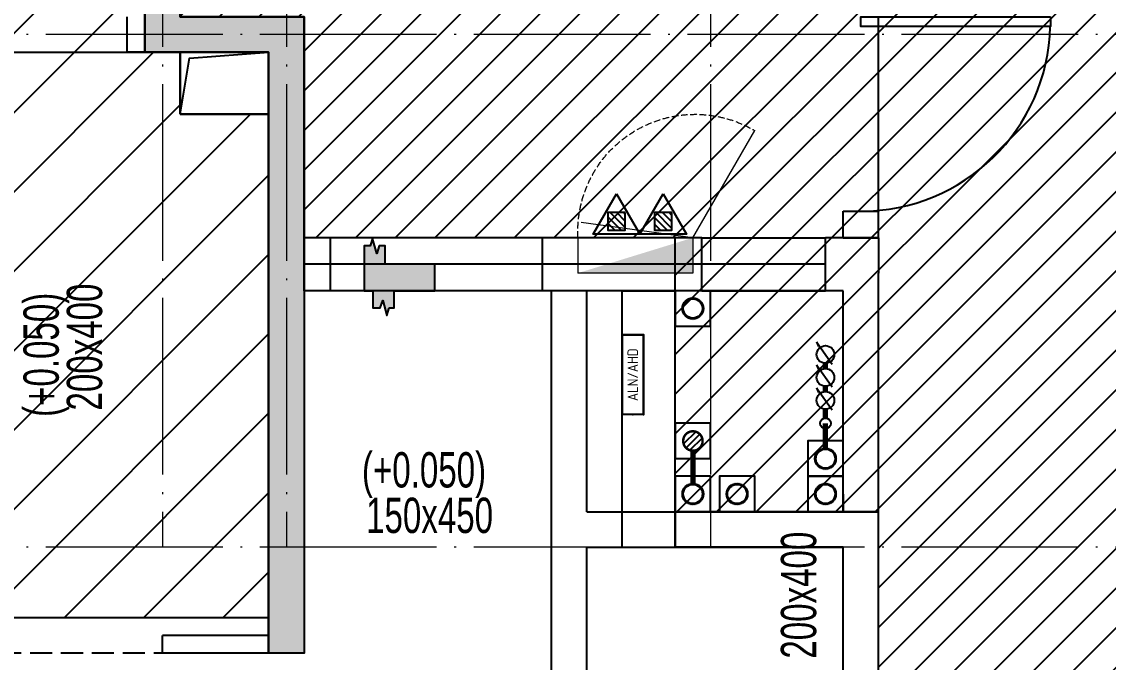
# Model space of a CAD drawing. Header units: millimetres. Extents: x 608574 to 628274, y -68373 to -51414.
# Drawn here: x 618277 to 624424, y -59916 to -56292 of the extents above; entities that cross this region are included whole.
import ezdxf
from ezdxf.enums import TextEntityAlignment as Align

# ---------------------------------------------------------------- set-up
doc = ezdxf.new("R2010")
doc.units = ezdxf.units.MM
doc.header["$LTSCALE"] = 500
for name, pattern in [('__DASH', [0.35, 0.25, -0.1]), ('DOTE', [2.4200000000000004, 2, -0.2, 0.02, -0.2]), ('PX-143-HXT-PB-LG$0$DASH', [0.35, 0.25, -0.1]), ('PX-143-HXT-PB-LG$0$DASHED', [19.049999999999997, 12.7, -6.349999999999998]), ('SX-1#-BEAM-COMP-BZC$0$DASHED', [0.75, 0.5, -0.25])]:
    doc.linetypes.add(name, pattern=pattern)
for name, color, linetype in [('000非设计范围', 250, 'Continuous'), ('AX-143-DT$0$A-Door', 4, 'Continuous'), ('AX-143-DT$0$A-Wall', 4, 'Continuous'), ('AX-143-DT$0$EQUIP-箱柜', 3, 'Continuous'), ('AX-143-HXT$0$A-Door', 4, 'Continuous'), ('AX-143-HXT$0$A-Wall', 4, 'Continuous'), ('AX-A-HX$0$A-Detl-Patt', 8, 'Continuous'), ('AX-A-HX$0$A-Wall', 4, 'Continuous'), ('AX-A-N$0$A-Wall', 160, 'Continuous'), ('PX-143-HXT-PB-LG$0$P-Drain-Fldr-ARCH', 161, 'Continuous'), ('PX-143-HXT-PB-LG$0$P-Drain-Fldr-W50', 4, 'Continuous'), ('PX-143-HXT-PB-LG$0$P-Exsh', 31, 'Continuous'), ('PX-143-HXT-PB-LG$0$P-Hydt-Pipe', 221, 'Continuous'), ('PX-143-HXT-PB-LG$0$P-Pipe-Risr', 7, 'Continuous'), ('PX-143-HXT-PB-LG$0$P-Pipe-Risr-Arch', 6, 'Continuous'), ('PX-143-HXT-PB-LG$0$P-Pipe-Risr-W50', 6, 'Continuous'), ('PX-143-HXT-PB-LG$0$P-Wast', 190, 'PX-143-HXT-PB-LG$0$F_LINE'), ('PX-143-HXT-PB-LG$0$P-Wast-Pipe', 143, 'PX-143-HXT-PB-LG$0$DASHED'), ('PX-143-HXT-PB-LG$0$P-WatS', 3, 'Continuous'), ('PX-143-HXT-PB-LG$0$P-WatS-pipe', 61, 'Continuous'), ('SX-05-WALL-01$0$S-PATT-WALL', 83, 'Continuous'), ('SX-1#-BEAM-COMP-BZC$0$S-BEAM', 4, 'SX-1#-BEAM-COMP-BZC$0$DASHED'), ('SX-1#-BEAM-COMP-BZC$0$S-HOLE', 5, 'Continuous'), ('SX-1#-BEAM-COMP-BZC$0$S-PATT', 153, 'Continuous'), ('SX-1#-BEAM-COMP-BZC$0$S-PATT-SOLD', 251, 'Continuous'), ('SX-1#-WALL-BZC$0$S-WALL', 4, 'Continuous'), ('W-Word(文字及尺寸标注)', 33, 'Continuous'), ('Y向梁标注', 50, 'Continuous')]:
    doc.layers.add(name, color=color, linetype=linetype)
for name, color, linetype, lineweight in [('04-退台洋房-截面标高-2层（北入户）$0$20_QN_GS_结构标高', 3, 'Continuous', 18), ('AXIS【轴号】', 150, 'Continuous', 0), ('DOTE【轴线】', 250, 'DOTE', 0), ('PX-143-HXT-PB-LG$0$P-DRAIN-FLDR', 230, 'Continuous', 18), ('PX-143-HXT-PB-LG$0$P-Hydt-Boxx', 1, 'Continuous', 18)]:
    doc.layers.add(name, color=color, linetype=linetype, lineweight=lineweight)
doc.styles.add('AX-143-DT$0$_TEL_DIM', font='SIMPLEX', dxfattribs={"width": 0.8, "height": 3.5, "bigfont": 'HZTXT'})
doc.styles.add('AX-143-DT$0$STANDARD', font='GBENOR', dxfattribs={"bigfont": 'GBCBIG'})
doc.styles.add('HX', font='huaxin.shx', dxfattribs={"width": 0.75, "bigfont": 'hxhztxt.shx'})
doc.styles.add('PX-143-HXT-PB-LG$0$JZFZ', font='JZFZ_ENG', dxfattribs={"width": 0.65, "bigfont": 'JZFZ_CNB'})
doc.styles.add('PX-143-HXT-PB-LG$0$STANDARD', font='GBENOR', dxfattribs={"bigfont": 'GBCBIG'})
doc.linetypes.add('PX-143-HXT-PB-LG$0$F_LINE', pattern='A,2,-0.2,["F",PX-143-HXT-PB-LG$0$STANDARD,S=0.15,R=0,X=-0.1,Y=-0.08],-0.1', length=2.3)

# ---------------------------------------------------------------- blocks, each defined once
blk = doc.blocks.new('AX-143-DT$0$$equip_U$00000431(SIBXKYGMVBDVKQN)')
for p, q in [((-0.7499999999999716, 1.4210854715202e-14), (-0.7499999999999716, 0.5999999999912831)), ((1.500000181057715, 0.5999999999912831), (-0.7499999999999716, 0.5999999999912831)), ((1.500000181057715, 1.4210854715202e-14), (1.500000181057715, 0.5999999999912831)), ((-0.7499999999999716, 1.4210854715202e-14), (1.500000181057715, 1.4210854715202e-14))]:
    blk.add_line(p, q)
for p in [(-0.7499999999999716, 0.5999999999912831), (2.842170943040401e-14, 0.5999999999912831), (1.500000181057715, 0.5999999999912831), (-0.7499999999999716, 0.2999999999883727), (-0.7499999999999716, 1.4210854715202e-14), (2.842170943040401e-14, 1.4210854715202e-14), (1.500000181057715, 0.2999999999883727), (1.500000181057715, 1.4210854715202e-14)]:
    blk.add_point(p)
at = {"color": 7, "style": 'AX-143-DT$0$STANDARD'}
blk.add_attdef('$TEXT$', text='', height=0.3, dxfattribs=at).set_placement((0.3750000000000284, 0.2999999999592688), align=Align.MIDDLE_CENTER)
at = {"color": 7, "style": 'AX-143-DT$0$_TEL_DIM', "flags": 1}
for tag in ['REMARK', 'A']:
    blk.add_attdef(tag, text='', height=2.5e-05, dxfattribs=at).set_placement((0, 0), align=Align.MIDDLE_CENTER)
blk = doc.blocks.new('PX-143-HXT-PB-LG$0$MHQ')
at = {"layer": 'PX-143-HXT-PB-LG$0$P-Exsh', "ltscale": 0.7}
h = blk.add_hatch(dxfattribs=at)
h.set_pattern_fill('ANSI31', color=256, scale=25, style=0)
h.set_pattern_definition([(45, (-160019.2306599375, -42228.3236173685), (-28.0633003783411, 28.0633003783411), [])])
h.paths.add_polyline_path([(-75.0000000015425, 185.1731819980414), (75, 185.1731819980414), (75, 35.17318199802685), (-75.0000000015425, 35.17318199802685)])
for points in [[(0, 346.4101615137042), (-200, -1.455191522836685e-11), (200, -1.455191522836685e-11)], [(0, 346.4101615137042), (-200, -1.455191522836685e-11), (200, -1.455191522836685e-11)], [(0, 346.4101615137042), (-200, -1.455191522836685e-11), (200, -1.455191522836685e-11)], [(-75.0000000015425, 185.1731819980414), (75, 185.1731819980414), (75, 35.17318199802685), (-75.0000000015425, 35.17318199802685)]]:
    blk.add_lwpolyline(points, close=True, dxfattribs=at)
blk = doc.blocks.new('PX-143-HXT-PB-LG$0$650XHS')
at = {"layer": 'PX-143-HXT-PB-LG$0$P-Hydt-Boxx', "color": 8}
blk.add_line((-300.0000000000002, 199.9999999999997), (-650.0000000000006, 806.2177826491064), dxfattribs=at)
at = {"layer": 'PX-143-HXT-PB-LG$0$P-Hydt-Boxx', "ltscale": 0.7}
for p, q in [((-300.0000000000001, 199.9999999999999), (332.9019398457457, 287.2950126739089)), ((-300.0000000000001, 199.9999999999999), (349.9999999999999, 200.0000000000001)), ((-300.0000000000001, 199.9999999999999), (-300, -1.554320387524321e-13)), ((349.9999999999999, 200.0000000000001), (350, 1.554307188358532e-13)), ((-300, -1.554320387524321e-13), (350, 1.554307188358532e-13))]:
    blk.add_line(p, q, dxfattribs=at)
at = {"layer": 'PX-143-HXT-PB-LG$0$P-Hydt-Boxx', "color": 8, "linetype": 'PX-143-HXT-PB-LG$0$DASH', "ltscale": 0.3}
blk.add_arc((-312.4628613867851, 235.1146720246185), 663.392857142857, 356.9658051509435, 120.5842175724396, dxfattribs=at)
at = {"layer": 'PX-143-HXT-PB-LG$0$P-Hydt-Boxx', "ltscale": 0.7}
blk.add_solid([(-300.0000000000001, 199.9999999999999), (-300, -1.554320387524321e-13), (350, 1.554307188358532e-13)], dxfattribs=at)
at = {"layer": 'PX-143-HXT-PB-LG$0$P-Exsh', "ltscale": 0.7, "xscale": 0.6600000000034925, "yscale": 0.6600000000034925, "zscale": 0.6600000000034925}
for p in [(-131.9999999996217, 220), (131.9999999996217, 220)]:
    blk.add_blockref('PX-143-HXT-PB-LG$0$MHQ', p, dxfattribs=at)
blk = doc.blocks.new('PX-143-HXT-PB-LG$0$P-Risr')
at = {"layer": 'PX-143-HXT-PB-LG$0$P-Pipe-Risr-W50'}
h = blk.add_hatch(color=0, dxfattribs=at)
edge = h.paths.add_edge_path()
edge.add_ellipse((0, 0), major_axis=(47.05795628796547, 47.05795628796547), ratio=0.9999999999999695, start_angle=225.0000000000009, end_angle=405.0000000000009, ccw=False)
edge.add_ellipse((0, 0), major_axis=(47.05795628796764, 47.05795628796764), ratio=0.9999999999998785, start_angle=133.9675974886221, end_angle=225.0000000000035, ccw=False)
edge.add_line((-66.53919663240958, 1.199087783927098), (-54.4367953546693, 1.199087783927098))
edge.add_ellipse((0, 0), major_axis=(-38.50196423560672, 38.50196423560672), ratio=0.9999999999999859, start_angle=43.73814098242129, end_angle=134.9999999999996)
edge.add_ellipse((0, 0), major_axis=(38.50196423561096, 38.50196423561096), ratio=0.9999999999998216, start_angle=225.0000000000051, end_angle=405.0000000000051)
edge.add_ellipse((0, 0), major_axis=(38.50196423560679, 38.50196423560679), ratio=0.9999999999999831, start_angle=45.00000000000048, end_angle=133.7381409824204)
edge.add_line((-54.43679535467527, 1.199087783927098), (-66.53919663241555, 1.199087783927098))
edge.add_ellipse((0, 0), major_axis=(-47.05795628796762, 47.05795628796762), ratio=0.9999999999998742, start_angle=-45.00000000000358, end_angle=43.967597488629224, ccw=False)
at = {"layer": 'Defpoints', "color": 1}
blk.add_lwpolyline([(100, -100), (100, 100), (-100, 100), (-100, -100)], close=True, dxfattribs=at)
at = {"layer": 'Defpoints'}
blk.add_point((0, 0), dxfattribs=at)
at = {"layer": 'PX-143-HXT-PB-LG$0$P-Pipe-Risr-Arch', "ltscale": 0.7}
blk.add_circle((0, 0), 59.29000000000001, dxfattribs=at)
at = {"layer": 'PX-143-HXT-PB-LG$0$P-Pipe-Risr-W50'}
blk.add_circle((0, 0), 54.45000000000001, dxfattribs=at)
at = {"layer": 'PX-143-HXT-PB-LG$0$P-Pipe-Risr', "style": 'PX-143-HXT-PB-LG$0$JZFZ', "width": 0.6, "flags": 1}
for tag, p in [('SYS-MARK', (0.3310501334344735, -45.65933377496549)), ('RANGE', (0.3337570973526454, -45.67887874227017))]:
    blk.add_attdef(tag, text='', height=0.015625, dxfattribs=at).set_placement(p, align=Align.MIDDLE)
blk = doc.blocks.new('PX-143-HXT-PB-LG$0$gb-sb')
at = {"linetype": 'Continuous'}
for q in [(56.88508712697512, -81.75186642004701), (-60.05662390900761, 68.41836559939111)]:
    blk.add_line((-76.79887194354887, 109.1148579912187), q, dxfattribs=at)
blk.add_circle((0, 0), 75.45844009880501, dxfattribs=at)
blk = doc.blocks.new('PX-143-HXT-PB-LG$0$A$C5A9C1854')
at = {"layer": 'PX-143-HXT-PB-LG$0$P-Drain-Fldr-W50', "ltscale": 0.7}
for p, q in [((16.81565596797736, -52.36634142627008), (-52.36634142621187, 16.81565596791916)), ((38.89087296527578, -38.89087296521757), (-38.89087296527578, 38.89087296521757)), ((52.36634142632829, -16.81565596791916), (-16.81565596786095, 52.36634142627008))]:
    blk.add_line(p, q, dxfattribs=at)
at = {"layer": 'PX-143-HXT-PB-LG$0$P-Drain-Fldr-W50', "ltscale": 0.7, "const_width": 13.75}
blk.add_lwpolyline([(-54.99999999994179, 0, 1), (55.00000000005821, 0, 1)], format="xyb", close=True, dxfattribs=at)
blk = doc.blocks.new('PX-143-HXT-PB-LG$0$A$C2257314B')
at = {"layer": 'PX-143-HXT-PB-LG$0$P-Drain-Fldr-ARCH', "ltscale": 0.7}
for p, q in [((16.81565596797736, -52.36634142627008), (-52.36634142621187, 16.81565596791916)), ((38.89087296527578, -38.89087296521757), (-38.89087296527578, 38.89087296521757)), ((52.36634142632829, -16.81565596791916), (-16.81565596786095, 52.36634142627008))]:
    blk.add_line(p, q, dxfattribs=at)
for start, end in [(0, 180), (180, 0)]:
    blk.add_arc((5.820766091346741e-11, -1.77635683940025e-15), 55, start, end, dxfattribs=at)
blk = doc.blocks.new('PX-143-HXT-PB-LG$0$P-Drain-Fldr')
at = {"layer": 'Defpoints', "color": 1}
blk.add_lwpolyline([(-99.99999999931606, 100.0000000006985), (-100.0000000006112, -99.99999999933061), (99.99999999938882, -100.0000000005821), (100.0000000018917, 99.99999999941792)], close=True, dxfattribs=at)
blk.add_blockref('PX-143-HXT-PB-LG$0$A$C2257314B', (0, 0))
at = {"layer": 'PX-143-HXT-PB-LG$0$P-Drain-Fldr-W50'}
blk.add_blockref('PX-143-HXT-PB-LG$0$A$C5A9C1854', (0, 0), dxfattribs=at)
blk = doc.blocks.new('A$C57E101C8')
at = {"layer": 'DOTE【轴线】'}
for p, q in [((9300.000000000002, 0), (9299.999999999995, -6250.000000000095)), ((11700, 3.637978807091713e-12), (11700, -6250)), ((8600.000000000002, -1.818989403545856e-12), (8599.999999999995, -6250.000000000104)), ((16200.00000031491, -3350.000000000002), (-299.9999997812556, -3350.000000000222)), ((16200.00000031491, -6250.000000000002), (-299.9999997812556, -6250.000000000222))]:
    blk.add_line(p, q, dxfattribs=at)
blk = doc.blocks.new('SX-1#-BEAM-COMP-BZC$0$hjjjjjkk')
at = {"layer": 'SX-1#-BEAM-COMP-BZC$0$S-PATT-SOLD'}
h = blk.add_hatch(color=251, dxfattribs=at)
h.dxf.hatch_style = 1
h.paths.add_polyline_path([(9881.644867027557, 7552.837559598618), (9909.679858802756, 7552.837559598618), (9909.679858802756, 7649.99999718706), (10139.67985880276, 7650.000001100711), (10139.67985880276, 7800.000001100711), (9859.679858802756, 7799.999999831318), (9859.679858802756, 7903.567741365991), (9824.800888480764, 7903.567741365991), (9811.360888480764, 7861.327741366), (9788.320888480765, 7945.807741365981), (9774.880888480764, 7903.567741365991), (9739.679858802756, 7903.567741365991), (9739.679858802756, 7649.999999778931), (9789.679858802756, 7649.999999778931), (9789.679858802756, 7552.837559598618), (9831.724867027557, 7552.837559598618), (9845.164867027557, 7595.077559598609), (9868.204867027556, 7510.597559598627)])
at = {"layer": 'SX-1#-BEAM-COMP-BZC$0$S-PATT-SOLD', "color": 0}
blk.add_lwpolyline([(9881.644867027557, 7552.837559598618), (9909.679858802756, 7552.837559598618), (9909.679858802756, 7649.99999718706), (10139.67985880276, 7650.000001100711), (10139.67985880276, 7800.000001100711), (9859.679858802756, 7799.999999831318), (9859.679858802756, 7903.567741365991), (9824.800888480764, 7903.567741365991), (9811.360888480764, 7861.327741366), (9788.320888480765, 7945.807741365981), (9774.880888480764, 7903.567741365991), (9739.679858802756, 7903.567741365991), (9739.679858802756, 7649.999999778931), (9789.679858802756, 7649.999999778931), (9789.679858802756, 7552.837559598618), (9831.724867027557, 7552.837559598618), (9845.164867027557, 7595.077559598609), (9868.204867027556, 7510.597559598627), (9881.644867027557, 7552.837559598618)], dxfattribs=at)
blk = doc.blocks.new('A$C49CD6FE1')
at = {"layer": 'SX-1#-BEAM-COMP-BZC$0$S-PATT'}
h = blk.add_hatch(dxfattribs=at)
h.set_pattern_fill('ANSI31', color=250, scale=100, style=0)
h.set_pattern_definition([(45, (-499.9808426472591, -10999.99999984547), (-224.5064030267288, 224.5064030267288), [])])
h.paths.add_polyline_path([(6500.019157352741, -500.0525821056362), (8000.019157352741, -500.0002320399653), (8000.01915724529, -2000.000000093496), (8700.01915735274, -1999.999999845473), (8700.01915735274, -5199.999999845473), (6400.019157353032, -5199.999999845473), (6400.01915735245, -2299.999999845473), (6400.019157352741, -1999.999999845473), (6500.019157262621, -1999.999999845473)])
h.paths.add_polyline_path([(8200.01915735274, -2350.117666373364), (8700.000036671787, -2350.117666373364), (8700.01915735274, -2000.117666373364), (8200.01915735274, -2000.117666373364)], flags=16)
at = {"layer": 'SX-1#-BEAM-COMP-BZC$0$S-BEAM', "linetype": '__DASH', "ltscale": 30}
for p, q in [((6500.019157262621, -1999.999999845473), (8000.056879604832, -1999.999999845473)), ((11850.01915756572, -3200.000000027047), (8900.019157254486, -3200.000000010812)), ((10300.16042412439, -3350.000000021078), (8900.019157253555, -3350.000000010812)), ((10300.01915735274, -6399.999999845473), (10300.16042412439, -3350.000000021078)), ((10500.04127950572, -4600.000000028733), (10500.17954331398, -3350.000000018859)), ((11850.01915735274, -3350.000000027598), (10500.17954331398, -3350.000000018859)), ((10500.04127950572, -4600.000000028733), (11950.038277894, -4600.000000028733)), ((10500.0191572964, -4800.000000028725), (11950.03827789381, -4800.000000028733)), ((10500.01915732979, -6399.999999875734), (10500.0191572964, -4800.000000028729))]:
    blk.add_line(p, q, dxfattribs=at)
at = {"layer": 'SX-1#-BEAM-COMP-BZC$0$S-BEAM', "linetype": '__DASH', "ltscale": 10}
blk.add_line((8700.000036671787, -5199.999997142113), (6500.019157256349, -5199.999997142131), dxfattribs=at)
at = {"layer": 'SX-1#-BEAM-COMP-BZC$0$S-BEAM', "linetype": '__DASH'}
blk.add_line((8700.000036671787, -5400.000000046162), (3500.01915713062, -5399.99999337559), dxfattribs=at)
at = {"layer": 'SX-1#-BEAM-COMP-BZC$0$S-HOLE', "color": 250}
for points in [[(8200.01915735274, -2350.117666373364), (8700.000036671787, -2350.117666373364), (8700.01915735274, -2000.117666373364), (8200.01915735274, -2000.117666373364), (8200.019157372779, -2350.117666250015)], [(8200.019162249097, -2350.117666496713), (8251.285750902447, -2034.628825346292), (8700.019162229059, -2000.117666496713)]]:
    blk.add_lwpolyline(points, dxfattribs=at)
at = {"layer": 'SX-1#-BEAM-COMP-BZC$0$S-PATT', "color": 250}
blk.add_lwpolyline([(6500.019157352741, -500.0525821056362), (8000.019157352741, -500.0002320399653), (8000.01915724529, -2000.000000093496), (8700.01915735274, -1999.999999845473), (8700.01915735274, -5199.999999845473), (6400.019157353032, -5199.999999845473), (6400.01915735245, -2299.999999845473), (6400.01915735245, -2299.999999845473), (6400.019157352741, -1999.999999845473), (6500.019157262621, -1999.999999845473)], close=True, dxfattribs=at)
at = {"layer": '04-退台洋房-截面标高-2层（北入户）$0$20_QN_GS_结构标高', "color": 160}
blk.add_blockref('SX-1#-BEAM-COMP-BZC$0$hjjjjjkk', (-499.9808426472591, -10999.99999984547), dxfattribs=at)
at = {"layer": 'Y向梁标注', "color": 241, "ltscale": 1000, "style": 'HX', "width": 0.7000000000007276}
for s, rotation, p in [('200x400', 90.00000001334021, (7817.972420798382, -4027.565759429184)), ('(+0.050)', 90.00000001334021, (7572.615877295102, -4063.645984243281)), ('(+0.050)', 1.334020893750676e-08, (9227.722245392742, -4523.225430310806)), ('150x450', 1.334020893750676e-08, (9251.119314374682, -4780.719790127485)), ('200x400', 90.00000001334021, (11857.82102919524, -5431.701542425712))]:
    blk.add_text(s, height=200, rotation=rotation, dxfattribs=at).set_placement(p, align=Align.BOTTOM_LEFT)

msp = doc.modelspace()

# ---------------------------------------------------------------- hatches: boundary and pattern name
at = {"layer": 'SX-05-WALL-01$0$S-PATT-WALL'}
h = msp.add_hatch(dxfattribs=at)
h.set_pattern_fill('ANSI31', color=250, scale=50, angle=-2.544443745170813e-14)
h.set_pattern_definition([(44.99999999999996, (594459.8147222635, -67504.450523438), (-112.2532015133644, 112.2532015133645), [])])
edge = h.paths.add_edge_path()
edge.add_line((619874.3667737998, -57514.23827697763), (619874.3667737998, -56264.23827697763))
edge.add_line((619874.3667737998, -56264.23827697763), (619179.0795574557, -56264.2382773814))
edge.add_line((619179.0795574556, -56264.23827738136), (619174.3667736922, -56264.23828134507))
edge.add_line((619174.3667736923, -56264.23828134507), (619174.3667736923, -54064.23827697759))
edge.add_line((619174.3667736923, -54064.23827697763), (619224.3667738005, -54064.23827697763))
edge.add_line((619224.3667738005, -54064.23827697763), (619224.3667737991, -53564.23827697883))
edge.add_line((619224.3667737991, -53564.23827697879), (626474.366773798, -53564.23827697879))
edge.add_line((626474.3667737979, -53564.23827697879), (626474.3667738001, -55964.23827721584))
edge.add_line((626474.3667738001, -55964.23827721582), (625624.3667737994, -55964.23827705796))
edge.add_line((625624.3667737995, -55964.23827705796), (625624.3667738, -60464.23827677863))
edge.add_line((625624.3667737998, -60464.23827677844), (625624.3667733988, -60864.23827677868))
edge.add_line((625624.3667733988, -60864.23827677868), (623124.3667738007, -60864.2382769856))
edge.add_line((623124.3667738007, -60864.23827698555), (623124.3667737998, -59064.23827697756))
edge.add_line((623124.3667737998, -59064.23827697763), (621974.3667737998, -59064.23827697763))
edge.add_line((621974.3667737998, -59064.23827697763), (621974.3667737998, -57514.23827697763))
edge.add_line((621974.3667737998, -57514.23827697763), (619874.3476531315, -57514.23827696639))
h = msp.add_hatch(color=250, dxfattribs=at)
h.dxf.hatch_style = 1
h.paths.add_polyline_path([(618974.3667737998, -55864.23827697763), (619174.3667737998, -55864.23827697763), (619174.3667736923, -56264.23827715819), (619874.3476531381, -56264.23827706343), (619874.3476531188, -59864.23827697763), (619674.3476531188, -59864.23827697763), (619674.3476531188, -56464.23827713083), (618974.3667736923, -56464.2382772256)])

# ---------------------------------------------------------------- linework, layer by layer
at = {"color": 30}
msp.add_lwpolyline([(621674.3667737998, -58064.23827697763), (621794.366773798, -58064.23827697763), (621794.366773798, -58514.23831318908), (621674.3667737998, -58514.23831318908)], close=True, dxfattribs=at)
at = {"layer": '000非设计范围'}
msp.add_lwpolyline([(619874.3667737998, -57514.23827697763), (619874.3667737998, -56264.23827697763), (619179.0795574556, -56264.23827738136), (619174.3667736923, -56264.23828134507), (619174.3667736923, -54064.23827697763), (619224.3667738005, -54064.23827697763), (619224.3667737991, -53564.23827697879), (626474.3667737979, -53564.23827697879), (626474.3667738001, -55964.23827721582), (625624.3667737995, -55964.23827705796), (625624.3667738, -60464.23827677868), (625624.3667737998, -60464.23827677844), (625624.3667733988, -60864.23827677868), (623124.3667738007, -60864.23827698555), (623124.3667737998, -59064.23827697763), (621974.3667737998, -59064.23827697763), (621974.3667737998, -57514.23827697763), (619874.3476531313, -57514.23827696634)], dxfattribs=at)
at = {"layer": 'AX-143-DT$0$A-Door', "color": 250, "linetype": 'Continuous'}
for points in [[(622124.3667737998, -57514.2382807609), (622824.3667737998, -57514.2382807609)], [(622124.3667737998, -57814.2382731315), (622824.3667737998, -57814.2382731315)]]:
    msp.add_lwpolyline(points, dxfattribs=at)
at = {"layer": 'AX-143-DT$0$A-Wall'}
for points in [[(622124.3667737998, -57514.23827697763), (621974.3667737998, -57514.23827697763)], [(621974.3667737998, -57814.23827697763), (621974.3667737998, -57514.23827697763)], [(622124.3667737998, -57814.23827697763), (622124.3667737998, -57514.23827697763)], [(622924.3667737998, -57514.23827697763), (622824.3667737998, -57514.23827697763)], [(622824.3667737998, -57814.23827697763), (622824.3667737998, -57514.23827697763)], [(623124.3667737998, -57514.23827697763), (622924.3667737998, -57514.23827697763)], [(623124.3667737998, -57514.23827697763), (623124.3667737998, -57714.23827697763)], [(623124.3667737998, -59064.23827697763), (623124.3667737998, -57714.23827697763)], [(621674.3667737998, -59264.23827697763), (621674.3667737998, -57814.23827697763)], [(621674.3667737998, -57814.23827697763), (621974.3667737998, -57814.23827697763)], [(621974.3667737998, -59064.23827697763), (621974.3667737998, -57814.23827697763)], [(622124.3667737998, -57814.23827697763), (621974.3667737998, -57814.23827697763)], [(622924.3667737998, -57814.23827697763), (622824.3667737998, -57814.23827697763)], [(622924.3667737998, -59064.23827697763), (622924.3667737998, -57814.23827697763)], [(621974.3667737998, -59064.23827697763), (621974.3667737998, -59264.23827697763)], [(622924.3667737998, -59064.23827697763), (623124.3667737998, -59064.23827697763)], [(621674.3667737998, -59264.23827697763), (621974.3667737998, -59264.23827697763)]]:
    msp.add_lwpolyline(points, dxfattribs=at)
at = {"layer": 'AX-143-HXT$0$A-Door', "color": 250, "linetype": 'Continuous'}
for points in [[(624096.8667737998, -56264.23827697763), (624096.8667737998, -56319.23827697763), (623024.3667737998, -56319.23827697763), (623024.3667737998, -56264.23827697763), (624096.8667737998, -56264.23827697763)], [(623124.3667737998, -57364.23827697763), (623124.3667737998, -56264.23827697763)]]:
    msp.add_lwpolyline(points, dxfattribs=at)
msp.add_arc((623024.3667737998, -56291.73827697763), 1072.5, 270, 358.5307164196574, dxfattribs=at)
at = {"layer": 'AX-143-HXT$0$A-Wall'}
for points in [[(622924.3667737998, -57514.23827697763), (622924.3667737998, -57364.23827697763)], [(622924.3667737998, -57364.23827697763), (623124.3667737998, -57364.23827697763)], [(623124.3667737998, -57514.23827697763), (623124.3667737998, -57364.23827697763)], [(622924.3667737998, -57514.23827697763), (623124.3667737998, -57514.23827697763)], [(622924.3667737998, -58964.23827697763), (622924.3667737998, -59064.23827697763)], [(622924.3667737998, -58964.23827697763), (622924.3667737998, -59064.23827697763)], [(622924.3667737998, -59064.23827697763), (621974.3667737998, -59064.23827697763)], [(621974.3667737998, -59264.23827697763), (621974.3667737998, -59064.23827697763)], [(622924.3667737998, -59064.23827697763), (623124.3667737998, -59064.23827697763)], [(623124.3667737998, -59164.23827697763), (623124.3667737998, -59064.23827697763)], [(623124.3667737998, -60864.23827697763), (623124.3667737998, -59164.23827697763)], [(622924.3667737998, -59264.23827697763), (621974.3667737998, -59264.23827697763)], [(622924.3667737998, -60864.23827697763), (622924.3667737998, -59264.23827697763)]]:
    msp.add_lwpolyline(points, dxfattribs=at)
at = {"layer": 'AX-A-HX$0$A-Detl-Patt'}
msp.add_lwpolyline([(619174.3667737998, -56814.23827697763), (619174.3667737998, -56464.23827697763), (619674.3667737998, -56464.23827697763), (619674.3667737998, -56814.23827697763)], close=True, dxfattribs=at)
at = {"layer": 'AX-A-HX$0$A-Wall'}
for points in [[(618874.3667737998, -56464.23827697763), (618874.3667737998, -56264.23827697763)], [(619874.3667737998, -56264.23827697763), (619874.3667737998, -59864.23827697763)], [(619074.3667737998, -56464.23827697763), (618874.3667737998, -56464.23827697763)], [(619674.3667737998, -56464.23827697763), (619074.3667737998, -56464.23827697763)], [(619674.3667737998, -56464.23827697763), (619674.3667737998, -59864.23827697763)], [(619674.3667737998, -59764.23827697763), (619074.3667737998, -59764.23827697763)], [(619074.3667737998, -59864.23827697763), (619074.3667737998, -59764.23827697763)], [(619674.3667737998, -59864.23827697763), (619674.3667737998, -59764.23827697763)], [(619674.3667737998, -59864.23827697763), (619074.3667737998, -59864.23827697763)], [(619874.3667737998, -59864.23827697763), (619674.3667737998, -59864.23827697763)]]:
    msp.add_lwpolyline(points, dxfattribs=at)
at = {"layer": 'AX-A-N$0$A-Wall'}
for points in [[(620024.3667737998, -57514.23827697763), (619874.3667737998, -57514.23827697763)], [(619874.3667737998, -57814.23827697763), (619874.3667737998, -57514.23827697763)], [(620024.3667737998, -57814.23827697763), (620024.3667737998, -57514.23827697763)], [(621774.3667737998, -57514.23827697763), (621224.3667737998, -57514.23827697763)], [(621224.3667737998, -57814.23827697763), (621224.3667737998, -57514.23827697763)], [(621974.3667737998, -57514.23827697763), (621774.3667737998, -57514.23827697763)], [(621974.3667737998, -57814.23827697763), (621974.3667737998, -57514.23827697763)], [(620024.3667737998, -57814.23827697763), (619874.3667737998, -57814.23827697763)], [(621674.3667737998, -57814.23827697763), (621224.3667737998, -57814.23827697763)]]:
    msp.add_lwpolyline(points, dxfattribs=at)
at = {"layer": 'PX-143-HXT-PB-LG$0$P-Wast', "const_width": 30}
msp.add_lwpolyline([(622074.3667738012, -58719.23827697786), (622074.3667738012, -58904.94827697759)], dxfattribs=at)
at = {"layer": 'PX-143-HXT-PB-LG$0$P-WatS', "const_width": 30}
for points in [[(622824.3667737998, -58254.81659962838), (622824.3667737998, -58224.53068091809)], [(622824.3667737998, -58384.81659962838), (622824.3667737998, -58354.53068091809)], [(622824.3667737998, -58534.48064246269), (622824.3667737998, -58484.53068091809)], [(622824.3667737998, -58704.94827697783), (622824.3667737998, -58564.67364027323)]]:
    msp.add_lwpolyline(points, dxfattribs=at)
at = {"layer": 'PX-143-HXT-PB-LG$0$P-WatS'}
msp.add_circle((622824.3667737998, -58564.67364027323), 30.19299781060545, dxfattribs=at)
at = {"layer": 'SX-1#-WALL-BZC$0$S-WALL', "linetype": 'ByBlock'}
msp.add_lwpolyline([(618974.3667737998, -55864.23827697763), (619174.3667737998, -55864.23827697763), (619174.3667736923, -56264.23827715819), (619874.3476531381, -56264.23827706343), (619874.3476531188, -59864.23827697763), (619674.3476531188, -59864.23827697763), (619674.3476531188, -56464.23827713083), (618974.3667736923, -56464.2382772256)], close=True, dxfattribs=at)
at = {"layer": 'W-Word(文字及尺寸标注)', "color": 3, "linetype": '__DASH'}
msp.add_lwpolyline([(619674.3476531188, -56814.35594350548), (619174.3667737998, -56814.35594350548), (619174.3667737998, -56464.23827697763), (619674.3476531188, -56464.23827697763)], close=True, dxfattribs=at)

# ---------------------------------------------------------------- block references
at = {"layer": 'AX-143-DT$0$EQUIP-箱柜', "xscale": 200, "yscale": 200, "zscale": 200, "rotation": 89.99999999999999}
msp.add_blockref('AX-143-DT$0$$equip_U$00000431(SIBXKYGMVBDVKQN)', (621794.366773798, -58364.23831318908), dxfattribs=at).add_auto_attribs({'$TEXT$': 'ALN/AHD'})
at = {"layer": 'AXIS【轴号】'}
msp.add_blockref('A$C57E101C8', (610474.3667737998, -53014.23827697763), dxfattribs=at)
at = {"layer": 'PX-143-HXT-PB-LG$0$P-DRAIN-FLDR', "rotation": 89.99999999999999}
msp.add_blockref('PX-143-HXT-PB-LG$0$P-Drain-Fldr', (622074.3667738012, -58664.23827697798), dxfattribs=at)
at = {"layer": 'PX-143-HXT-PB-LG$0$P-Hydt-Boxx', "color": 250, "ltscale": 0.7, "xscale": -1}
msp.add_blockref('PX-143-HXT-PB-LG$0$650XHS', (621774.3667738076, -57714.23827698322), dxfattribs=at)
at = {"layer": 'PX-143-HXT-PB-LG$0$P-Hydt-Pipe', "rotation": 269.9999999999999}
msp.add_blockref('PX-143-HXT-PB-LG$0$P-Risr', (622074.3667738024, -57914.23827698008), dxfattribs=at)
at = {"layer": 'PX-143-HXT-PB-LG$0$P-Hydt-Pipe'}
msp.add_blockref('PX-143-HXT-PB-LG$0$P-Risr', (622324.3667737998, -58964.23827697973), dxfattribs=at)
at = {"layer": 'PX-143-HXT-PB-LG$0$P-Wast-Pipe', "ltscale": 0.7}
msp.add_blockref('PX-143-HXT-PB-LG$0$P-Risr', (622074.3667737998, -58964.23827697763), dxfattribs=at)
at = {"layer": 'PX-143-HXT-PB-LG$0$P-WatS', "xscale": 0.6607218566879219, "yscale": 0.6607218566879219, "zscale": 0.6607218566879219}
for p in [(622824.3667737998, -58174.67364027323), (622824.3667737998, -58304.67364027323), (622824.3667737998, -58434.67364027323)]:
    msp.add_blockref('PX-143-HXT-PB-LG$0$gb-sb', p, dxfattribs=at)
at = {"layer": 'PX-143-HXT-PB-LG$0$P-WatS-pipe', "ltscale": 0.7, "rotation": 89.99999999999999}
for p in [(622824.3667737998, -58764.23827697786), (622824.3667737998, -58964.23827697786)]:
    msp.add_blockref('PX-143-HXT-PB-LG$0$P-Risr', p, dxfattribs=at)
at = {"layer": 'SX-1#-BEAM-COMP-BZC$0$S-BEAM'}
msp.add_blockref('A$C49CD6FE1', (610974.347616447, -54464.23827713211), dxfattribs=at)

doc.saveas('drawing.dxf')
